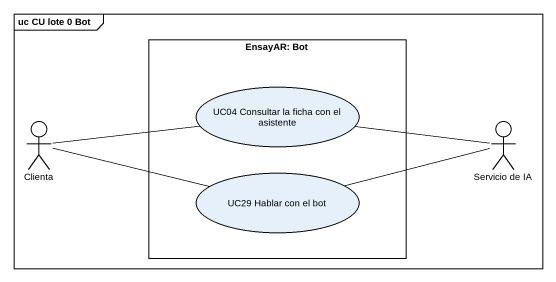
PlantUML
@startuml
mainframe uc CU lote 0 Bot
rectangle "EnsayAR: Bot" as EnsayAR_Bot {
  usecase "UC04 Consultar la ficha con el asistente" as UC04_Consultar_la_ficha_con
  usecase "UC29 Hablar con el bot" as UC29_Hablar_con_el_bot
}
actor Clienta
actor "Servicio de IA" as Servicio_de_IA
Clienta -right- UC04_Consultar_la_ficha_con
Clienta -right- UC29_Hablar_con_el_bot
Servicio_de_IA -left- UC04_Consultar_la_ficha_con
Servicio_de_IA -left- UC29_Hablar_con_el_bot
@enduml
